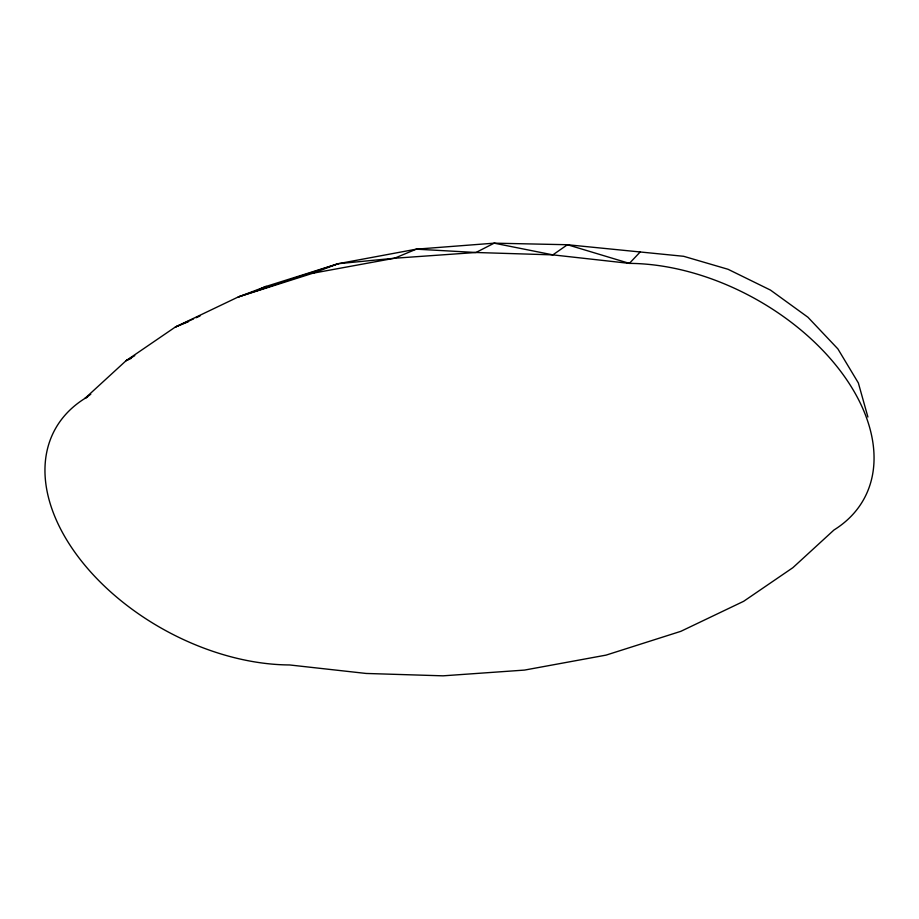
<?xml version="1.0" encoding="UTF-8"?>
<svg xmlns="http://www.w3.org/2000/svg" width="919" height="919" viewBox="0 0 919 919"><rect width="100%" height="100%" fill="white"/><g stroke="black" fill="none" stroke-linecap="round" stroke-linejoin="round"><path stroke-width="1.38" d="M640.198 251.967L629.389 263.385L552.859 254.873L475.95 252.495L416.33 249.164L338.181 263.707L266.257 286.372L238.17 296.998L175.345 327.026L126.087 360.685L85.007 398.364A193.691 123.456 28.6 0 0 79.402 558.407A193.691 123.456 28.6 0 0 289.611 664.954L366.141 673.455L443.05 675.833L524.508 670.089L606.058 655.121L680.83 631.33L743.655 601.302L792.913 567.655L833.992 529.976A193.691 123.456 28.6 0 0 839.598 369.92A193.691 123.456 28.6 0 0 629.389 263.385L567.437 244.73L494.158 243.167L416.33 249.164L394.492 258.239L312.942 273.207L238.17 296.998L338.181 263.707L394.492 258.239L475.95 252.495L494.158 243.167L552.859 254.873L567.437 244.73L683.644 256.298L728.066 269.29L770.455 290.082L807.927 317.239L837.898 348.921L858.357 382.959L867.904 417.042M90.774 394.228L85.007 398.364L87.512 397.065M134.783 355.653L126.087 360.685L131.153 358.387M258.515 289.99L266.257 286.372L255.861 291.024M193.53 318.893L175.345 327.026L188.487 321.673M196.126 317.733L200.02 315.998M312.942 273.207L338.181 263.707"/></g></svg>
